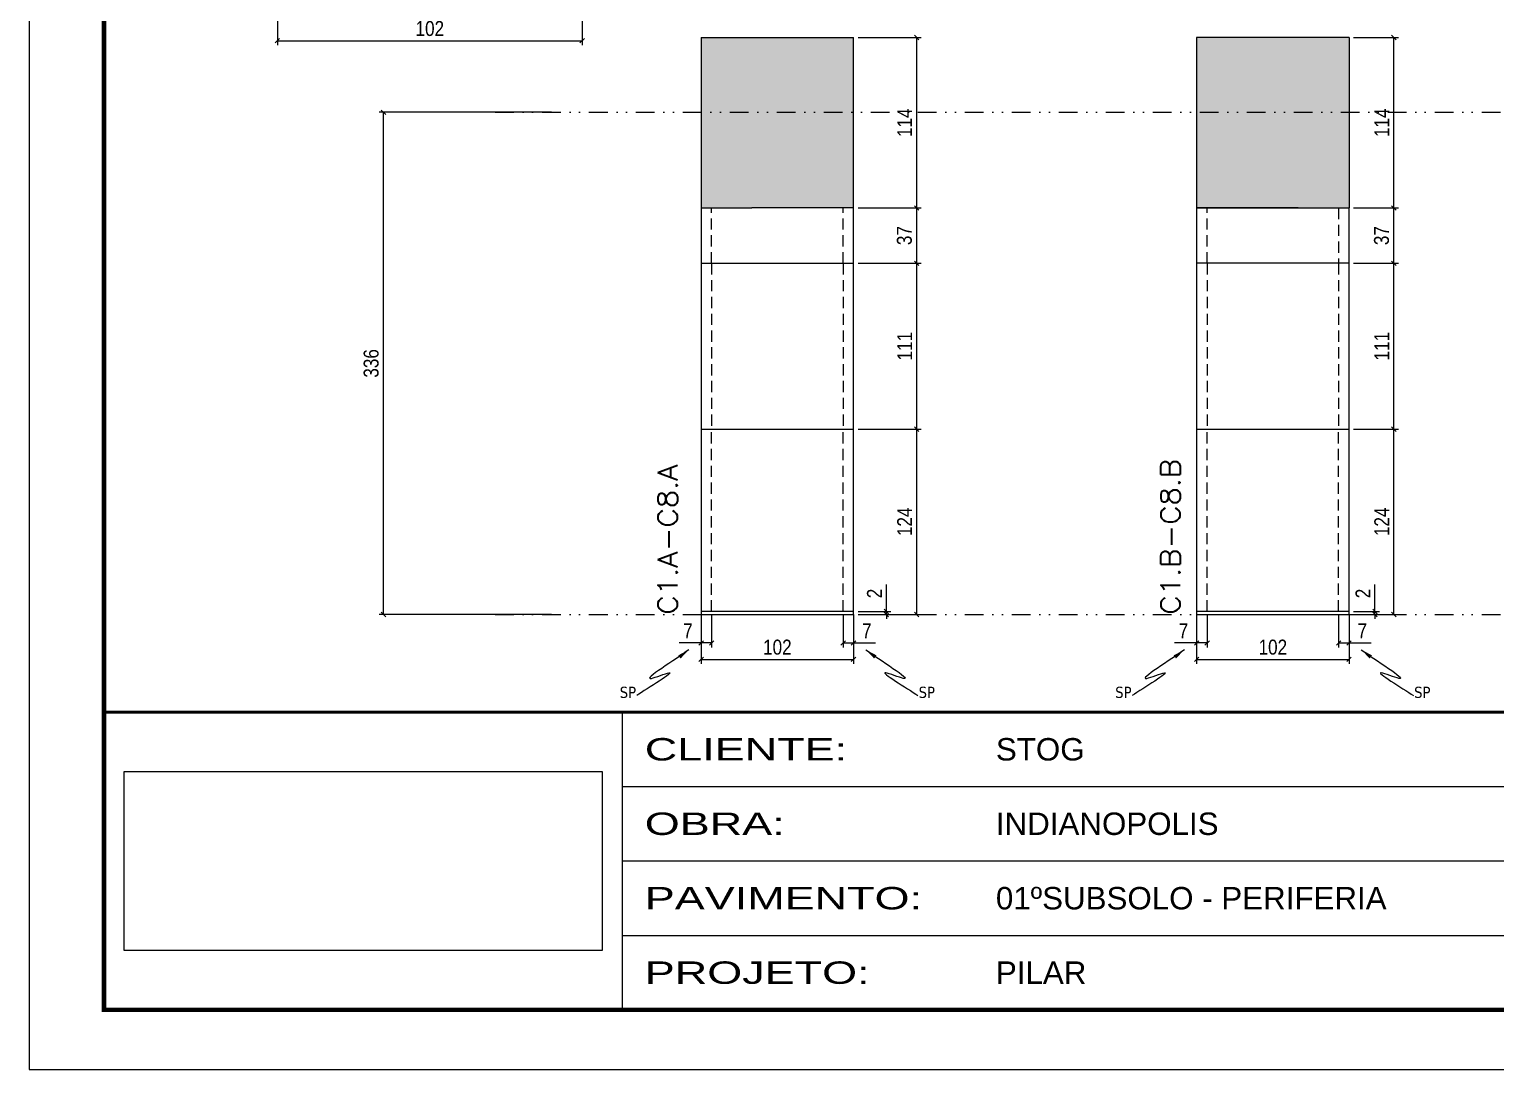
# Model space of a CAD drawing. Extents: x 71 to 6311, y -2991 to 2643.
# Drawn here: x 71 to 1053, y -2991 to -2295 of the extents above; entities that cross this region are included whole.
import ezdxf
from ezdxf.enums import TextEntityAlignment as Align

# ---------------------------------------------------------------- set-up
doc = ezdxf.new("R2010")
doc.units = 0
for name, pattern in [('CONTINUO', [0]), ('DIVIDE2', [0.625, 0.25, -0.125, 0, -0.125, 0, -0.125]), ('HIDDEN', [0.375, 0.25, -0.125])]:
    doc.linetypes.add(name, pattern=pattern)
for name, color, linetype in [('00 - FELIPE', 2, 'Continuous'), ('COTA', 241, 'Continuous'), ('Nível', 160, 'Continuous'), ('Painéis', 200, 'Continuous'), ('SARR_2.2x7', 40, 'Continuous'), ('TEXTO', 3, 'Continuous')]:
    doc.layers.add(name, color=color, linetype=linetype)
doc.layers.add('Folhas', color=255, linetype='Continuous', lineweight=9)
doc.layers.add('Texto Seção', color=7, linetype='Continuous', lineweight=15)
doc.styles.add('ARIAL', font='arial.ttf')
doc.styles.add('COTA TECNICA', font='techl___.ttf', dxfattribs={"height": 10})
doc.styles.add('COTA TECNICA 2X', font='techl___.ttf', dxfattribs={"height": 10})
doc.styles.add('REGUA-120', font='ROMANS.shx', dxfattribs={"height": 15})
doc.styles.get("Standard").update_dxf_attribs({"font": 'arial.ttf'})
doc.styles.add('Tecnologia', font='')
doc.styles.get('Tecnologia').set_extended_font_data('Forgotten Futurist')
doc.dimstyles.new('PAINEL', dxfattribs={"dimtxt": 10, "dimasz": 3, "dimexe": 3, "dimexo": 3, "dimgap": 3, "dimtad": 1, "dimdec": 1, "dimzin": 12, "dimdsep": 46, "dimtxsty": 'COTA TECNICA', "dimblk1": 'OBLIQUE', "dimblk2": 'OBLIQUE', "dimsah": 1, "dimcen": 0.9, "dimclrd": 4, "dimclre": 4, "dimclrt": 240, "dimadec": 1, "dimazin": 3, "dimtfac": 1, "dimtdec": 1, "dimtmove": 0, "dimatfit": 3, "dimfxl": 1, "dimtolj": 1, "dimtzin": 12, "dimarcsym": 0})
doc.dimstyles.new('PAINEL-NOVA', dxfattribs={"dimtxt": 10, "dimasz": 3, "dimexe": 3, "dimexo": 3, "dimgap": 3, "dimtad": 1, "dimdec": 1, "dimzin": 12, "dimdsep": 46, "dimtxsty": 'COTA TECNICA', "dimblk1": 'OBLIQUE', "dimblk2": 'OBLIQUE', "dimsah": 1, "dimcen": 0.9, "dimclrd": 4, "dimclre": 4, "dimclrt": 240, "dimadec": 1, "dimazin": 3, "dimtfac": 1, "dimtdec": 1, "dimtix": 1, "dimtmove": 0, "dimatfit": 3, "dimfxl": 1, "dimtolj": 1, "dimtzin": 12, "dimarcsym": 0})
doc.dimstyles.new('SECAO PILAR', dxfattribs={"dimtxt": 10, "dimasz": 3, "dimexe": 3, "dimexo": 3, "dimgap": 3, "dimtad": 1, "dimdec": 1, "dimlfac": 0.5, "dimzin": 12, "dimdsep": 46, "dimtxsty": 'COTA TECNICA 2X', "dimblk1": 'OBLIQUE', "dimblk2": 'OBLIQUE', "dimsah": 1, "dimcen": 0.9, "dimclrd": 256, "dimclre": 256, "dimclrt": 256, "dimadec": 1, "dimazin": 3, "dimtfac": 1, "dimtdec": 1, "dimtmove": 0, "dimatfit": 3, "dimfxl": 1, "dimtolj": 1, "dimtzin": 12, "dimarcsym": 0})
doc.dimstyles.get("Standard").update_dxf_attribs({"dimtxt": 0.18, "dimasz": 0.18, "dimexe": 0.18, "dimexo": 0.0625, "dimgap": 0.09, "dimtad": 0, "dimtih": 1, "dimtoh": 1, "dimdec": 4, "dimzin": 0, "dimdsep": 46, "dimtxsty": 'Standard', "dimcen": 0.09, "dimadec": 0, "dimazin": 0, "dimtfac": 1, "dimtdec": 4, "dimtofl": 0, "dimtmove": 0, "dimatfit": 3, "dimfxl": 1, "dimtolj": 1, "dimtzin": 0, "dimarcsym": 0})
picture_1 = doc.add_image_def('image1.jpg', size_in_pixel=(1600, 599))

# ---------------------------------------------------------------- blocks, each defined once
blk = doc.blocks.new('9999999999')
at = {"color": 30, "linetype": 'CONTINUO'}
for p, q in [((396.92, 40), (396.92, 239.24)), ((396.92, 189.43), (1455.46, 189.43)), ((396.92, 139.62), (1455.46, 139.62)), ((396.92, 89.81), (1330.41, 89.81))]:
    blk.add_line(p, q, dxfattribs=at)
at = {"color": 30, "linetype": 'CONTINUO', "const_width": 2}
blk.add_lwpolyline([(1455.46, 97.01), (1455.46, 239.24), (50, 239.24), (50, 40), (1396.18, 40)], dxfattribs=at)
at = {"layer": 'Folhas'}
blk.add_lwpolyline([(0, 0), (1485, 0), (1485, 1050), (0, 1050)], close=True, dxfattribs=at)
at = {"layer": 'Folhas', "color": 30, "const_width": 3}
blk.add_lwpolyline([(1396.18, 1010), (50, 1010), (50, 40), (1396.18, 40)], dxfattribs=at)
at = {"layer": 'TEXTO', "color": 7, "style": 'Tecnologia', "width": 1.5}
for s, p in [('CLIENTE:', (411.92, 214.34)), ('OBRA:', (411.92, 164.53)), ('PAVIMENTO:', (411.92, 114.72)), ('PROJETO:', (411.92, 64.91))]:
    blk.add_text(s, height=15, dxfattribs=at).set_placement(p, align=Align.MIDDLE_LEFT)
at = {"layer": 'TEXTO', "color": 7, "linetype": 'Continuous', "ltscale": 5, "style": 'ARIAL'}
for s, p in [('STOG', (646.92, 214.34)), ('INDIANOPOLIS', (646.92, 164.53)), ('01ºSUBSOLO - PERIFERIA', (646.92, 114.72)), ('PILAR', (646.92, 64.91))]:
    blk.add_text(s, height=15, dxfattribs=at).set_placement(p, align=Align.MIDDLE_LEFT)
image = blk.add_image(picture_1, insert=(63.46, 79.72), size_in_units=(320, 119.8))
image.dxf.flags = 7
blk = doc.blocks.new('_Oblique')
at = {"color": 0, "linetype": 'ByBlock', "lineweight": -2}
blk.add_line((-0.5, -0.5), (0.5, 0.5), dxfattribs=at)
blk = doc.blocks.new('*D462')
at = {"layer": 'COTA', "lineweight": -2, "transparency": 16777216}
for p, q in [((237.51, -2210.12), (237.51, -2306.11)), ((441.51, -2210.12), (441.51, -2306.11)), ((237.51, -2303.11), (441.51, -2303.11))]:
    blk.add_line(p, q, dxfattribs=at)
at = {"layer": 'Defpoints', "color": 0, "transparency": 16777216}
for p in [(237.51, -2207.12), (441.51, -2207.12), (441.51, -2303.11)]:
    blk.add_point(p, dxfattribs=at)
at = {"layer": 'COTA', "lineweight": -2, "transparency": 16777216, "xscale": 3, "yscale": 3, "zscale": 3, "rotation": 180}
blk.add_blockref('_Oblique', (237.51, -2303.11), dxfattribs=at)
at = {"layer": 'COTA', "lineweight": -2, "transparency": 16777216, "xscale": 3, "yscale": 3, "zscale": 3}
blk.add_blockref('_Oblique', (441.51, -2303.11), dxfattribs=at)
at = {"layer": 'COTA', "transparency": 16777216, "insert": (339.51, -2295), "char_height": 10, "attachment_point": 5, "style": 'COTA TECNICA 2X'}
blk.add_mtext('\\A1;102', dxfattribs=at)
blk = doc.blocks.new('*D310')
at = {"layer": 'COTA', "color": 4, "linetype": 'Continuous', "lineweight": -2, "ltscale": 30, "transparency": 16777216}
for p, q in [((421.06, -2350.98), (305.52, -2350.98)), ((308.52, -2686.98), (308.52, -2350.98)), ((421.06, -2686.98), (305.52, -2686.98))]:
    blk.add_line(p, q, dxfattribs=at)
at = {"layer": 'Defpoints', "color": 0, "linetype": 'Continuous', "ltscale": 30, "transparency": 16777216}
for p in [(308.52, -2350.98), (424.06, -2350.98), (424.06, -2686.98)]:
    blk.add_point(p, dxfattribs=at)
at = {"layer": 'COTA', "color": 4, "linetype": 'Continuous', "lineweight": -2, "ltscale": 30, "transparency": 16777216, "xscale": 3, "yscale": 3, "zscale": 3}
for p, rotation in [((308.52, -2350.98), 90), ((308.52, -2686.98), 270)]:
    blk.add_blockref('_Oblique', p, dxfattribs=dict(at, rotation=rotation))
at = {"layer": 'COTA', "color": 240, "linetype": 'Continuous', "ltscale": 30, "transparency": 16777216, "insert": (300.3, -2518.98), "char_height": 10, "attachment_point": 5, "rotation": 90, "style": 'COTA TECNICA'}
blk.add_mtext('\\A1;336', dxfattribs=at)
blk = doc.blocks.new('*D315')
at = {"layer": 'COTA', "color": 4, "linetype": 'Continuous', "lineweight": -2, "ltscale": 30, "transparency": 16777216}
for p, q in [((645.12, -2684.98), (645.12, -2666.87)), ((626.12, -2684.98), (648.12, -2684.98)), ((626.12, -2686.98), (648.12, -2686.98)), ((645.12, -2686.98), (645.12, -2684.98)), ((645.12, -2686.98), (645.12, -2689.98))]:
    blk.add_line(p, q, dxfattribs=at)
at = {"layer": 'Defpoints', "color": 0, "linetype": 'Continuous', "ltscale": 30, "transparency": 16777216}
for p in [(623.12, -2684.98), (623.12, -2686.98), (645.12, -2684.98)]:
    blk.add_point(p, dxfattribs=at)
at = {"layer": 'COTA', "color": 4, "linetype": 'Continuous', "lineweight": -2, "ltscale": 30, "transparency": 16777216, "xscale": 3, "yscale": 3, "zscale": 3}
for p, rotation in [((645.12, -2684.98), 270), ((645.12, -2686.98), 90)]:
    blk.add_blockref('_Oblique', p, dxfattribs=dict(at, rotation=rotation))
at = {"layer": 'COTA', "color": 240, "linetype": 'Continuous', "ltscale": 30, "transparency": 16777216, "insert": (637.12, -2672.92), "char_height": 10, "attachment_point": 5, "rotation": 90, "style": 'COTA TECNICA'}
blk.add_mtext('\\A1;2', dxfattribs=at)
blk = doc.blocks.new('*D316')
at = {"layer": 'COTA', "color": 4, "linetype": 'Continuous', "lineweight": -2, "ltscale": 30, "transparency": 16777216}
for p, q in [((626.12, -2451.98), (668.39, -2451.98)), ((665.39, -2562.98), (665.39, -2451.98)), ((626.12, -2562.98), (668.39, -2562.98))]:
    blk.add_line(p, q, dxfattribs=at)
at = {"layer": 'Defpoints', "color": 0, "linetype": 'Continuous', "ltscale": 30, "transparency": 16777216}
for p in [(623.12, -2451.98), (665.39, -2451.98), (623.12, -2562.98)]:
    blk.add_point(p, dxfattribs=at)
at = {"layer": 'COTA', "color": 4, "linetype": 'Continuous', "lineweight": -2, "ltscale": 30, "transparency": 16777216, "xscale": 3, "yscale": 3, "zscale": 3}
for p, rotation in [((665.39, -2451.98), 90), ((665.39, -2562.98), 270)]:
    blk.add_blockref('_Oblique', p, dxfattribs=dict(at, rotation=rotation))
at = {"layer": 'COTA', "color": 240, "linetype": 'Continuous', "ltscale": 30, "transparency": 16777216, "insert": (657.33, -2507.48), "char_height": 10, "attachment_point": 5, "rotation": 90, "style": 'COTA TECNICA'}
blk.add_mtext('\\A1;111', dxfattribs=at)
blk = doc.blocks.new('*D317')
at = {"layer": 'COTA', "color": 4, "linetype": 'Continuous', "lineweight": -2, "ltscale": 30, "transparency": 16777216}
for p, q in [((626.12, -2414.98), (668.39, -2414.98)), ((665.39, -2451.98), (665.39, -2414.98)), ((626.12, -2451.98), (668.39, -2451.98))]:
    blk.add_line(p, q, dxfattribs=at)
at = {"layer": 'Defpoints', "color": 0, "linetype": 'Continuous', "ltscale": 30, "transparency": 16777216}
for p in [(623.12, -2414.98), (665.39, -2414.98), (623.12, -2451.98)]:
    blk.add_point(p, dxfattribs=at)
at = {"layer": 'COTA', "color": 4, "linetype": 'Continuous', "lineweight": -2, "ltscale": 30, "transparency": 16777216, "xscale": 3, "yscale": 3, "zscale": 3}
for p, rotation in [((665.39, -2414.98), 90), ((665.39, -2451.98), 270)]:
    blk.add_blockref('_Oblique', p, dxfattribs=dict(at, rotation=rotation))
at = {"layer": 'COTA', "color": 240, "linetype": 'Continuous', "ltscale": 30, "transparency": 16777216, "insert": (657.17, -2433.48), "char_height": 10, "attachment_point": 5, "rotation": 90, "style": 'COTA TECNICA'}
blk.add_mtext('\\A1;37', dxfattribs=at)
blk = doc.blocks.new('*D318')
at = {"layer": 'COTA', "color": 4, "linetype": 'Continuous', "lineweight": -2, "ltscale": 30, "transparency": 16777216}
for p, q in [((626.12, -2300.98), (668.39, -2300.98)), ((665.39, -2414.98), (665.39, -2300.98)), ((626.12, -2414.98), (668.39, -2414.98))]:
    blk.add_line(p, q, dxfattribs=at)
at = {"layer": 'Defpoints', "color": 0, "linetype": 'Continuous', "ltscale": 30, "transparency": 16777216}
for p in [(623.12, -2300.98), (665.39, -2300.98), (623.12, -2414.98)]:
    blk.add_point(p, dxfattribs=at)
at = {"layer": 'COTA', "color": 4, "linetype": 'Continuous', "lineweight": -2, "ltscale": 30, "transparency": 16777216, "xscale": 3, "yscale": 3, "zscale": 3}
for p, rotation in [((665.39, -2300.98), 90), ((665.39, -2414.98), 270)]:
    blk.add_blockref('_Oblique', p, dxfattribs=dict(at, rotation=rotation))
at = {"layer": 'COTA', "color": 240, "linetype": 'Continuous', "ltscale": 30, "transparency": 16777216, "insert": (657.32, -2357.98), "char_height": 10, "attachment_point": 5, "rotation": 90, "style": 'COTA TECNICA'}
blk.add_mtext('\\A1;114', dxfattribs=at)
blk = doc.blocks.new('*D319')
at = {"layer": 'COTA', "color": 4, "linetype": 'Continuous', "lineweight": -2, "ltscale": 30, "transparency": 16777216}
for p, q in [((626.12, -2562.98), (668.39, -2562.98)), ((665.39, -2686.98), (665.39, -2562.98)), ((626.12, -2686.98), (668.39, -2686.98))]:
    blk.add_line(p, q, dxfattribs=at)
at = {"layer": 'Defpoints', "color": 0, "linetype": 'Continuous', "ltscale": 30, "transparency": 16777216}
for p in [(623.12, -2562.98), (665.39, -2562.98), (623.12, -2686.98)]:
    blk.add_point(p, dxfattribs=at)
at = {"layer": 'COTA', "color": 4, "linetype": 'Continuous', "lineweight": -2, "ltscale": 30, "transparency": 16777216, "xscale": 3, "yscale": 3, "zscale": 3}
for p, rotation in [((665.39, -2562.98), 90), ((665.39, -2686.98), 270)]:
    blk.add_blockref('_Oblique', p, dxfattribs=dict(at, rotation=rotation))
at = {"layer": 'COTA', "color": 240, "linetype": 'Continuous', "ltscale": 30, "transparency": 16777216, "insert": (657.32, -2624.98), "char_height": 10, "attachment_point": 5, "rotation": 90, "style": 'COTA TECNICA'}
blk.add_mtext('\\A1;124', dxfattribs=at)
blk = doc.blocks.new('*D320')
at = {"layer": 'COTA', "color": 4, "linetype": 'Continuous', "lineweight": -2, "ltscale": 30, "transparency": 16777216}
for p, q in [((521.12, -2689.98), (521.12, -2719.98)), ((623.12, -2689.98), (623.12, -2719.98)), ((521.12, -2716.98), (623.12, -2716.98))]:
    blk.add_line(p, q, dxfattribs=at)
at = {"layer": 'Defpoints', "color": 0, "linetype": 'Continuous', "ltscale": 30, "transparency": 16777216}
for p in [(521.12, -2686.98), (623.12, -2686.98), (623.12, -2716.98)]:
    blk.add_point(p, dxfattribs=at)
at = {"layer": 'COTA', "color": 4, "linetype": 'Continuous', "lineweight": -2, "ltscale": 30, "transparency": 16777216, "xscale": 3, "yscale": 3, "zscale": 3, "rotation": 180}
blk.add_blockref('_Oblique', (521.12, -2716.98), dxfattribs=at)
at = {"layer": 'COTA', "color": 4, "linetype": 'Continuous', "lineweight": -2, "ltscale": 30, "transparency": 16777216, "xscale": 3, "yscale": 3, "zscale": 3}
blk.add_blockref('_Oblique', (623.12, -2716.98), dxfattribs=at)
at = {"layer": 'COTA', "color": 240, "linetype": 'Continuous', "ltscale": 30, "transparency": 16777216, "insert": (572.12, -2708.88), "char_height": 10, "attachment_point": 5, "style": 'COTA TECNICA'}
blk.add_mtext('\\A1;102', dxfattribs=at)
blk = doc.blocks.new('*D149')
at = {"layer": 'COTA', "color": 4, "linetype": 'ByBlock', "lineweight": -2, "transparency": 16777216}
for p, q in [((4967.62, 7361.82), (4967.62, 7339.8)), ((4974.62, 7361.82), (4974.62, 7339.8)), ((4967.62, 7342.8), (4952.89, 7342.8)), ((4974.62, 7342.8), (4967.62, 7342.8))]:
    blk.add_line(p, q, dxfattribs=at)
at = {"layer": 'Defpoints', "color": 0, "linetype": 'ByBlock', "transparency": 16777216}
for p in [(4967.62, 7364.82), (4974.62, 7364.82), (4967.62, 7342.8)]:
    blk.add_point(p, dxfattribs=at)
at = {"layer": 'COTA', "color": 4, "linetype": 'ByBlock', "lineweight": -2, "transparency": 16777216, "xscale": 3, "yscale": 3, "zscale": 3, "rotation": 180}
blk.add_blockref('_Oblique', (4967.62, 7342.8), dxfattribs=at)
at = {"layer": 'COTA', "color": 4, "linetype": 'ByBlock', "lineweight": -2, "transparency": 16777216, "xscale": 3, "yscale": 3, "zscale": 3}
blk.add_blockref('_Oblique', (4974.62, 7342.8), dxfattribs=at)
at = {"layer": 'COTA', "color": 240, "linetype": 'ByBlock', "transparency": 16777216, "insert": (4958.75, 7350.87), "char_height": 10, "attachment_point": 5, "style": 'COTA TECNICA'}
blk.add_mtext('\\A1;7', dxfattribs=at)
blk = doc.blocks.new('*D151')
at = {"layer": 'COTA', "color": 4, "linetype": 'ByBlock', "lineweight": -2, "transparency": 16777216}
for p, q in [((131596.05, 29930.75), (131596.05, 29908.67)), ((131603.05, 29930.68), (131603.05, 29908.67)), ((131596.05, 29911.67), (131603.05, 29911.67)), ((131603.05, 29911.67), (131617.78, 29911.67))]:
    blk.add_line(p, q, dxfattribs=at)
at = {"layer": 'Defpoints', "color": 0, "linetype": 'ByBlock', "transparency": 16777216}
for p in [(131596.05, 29933.75), (131603.05, 29933.68), (131603.05, 29911.67)]:
    blk.add_point(p, dxfattribs=at)
at = {"layer": 'COTA', "color": 4, "linetype": 'ByBlock', "lineweight": -2, "transparency": 16777216, "xscale": 3, "yscale": 3, "zscale": 3, "rotation": 180}
blk.add_blockref('_Oblique', (131596.05, 29911.67), dxfattribs=at)
at = {"layer": 'COTA', "color": 4, "linetype": 'ByBlock', "lineweight": -2, "transparency": 16777216, "xscale": 3, "yscale": 3, "zscale": 3}
blk.add_blockref('_Oblique', (131603.05, 29911.67), dxfattribs=at)
at = {"layer": 'COTA', "color": 240, "linetype": 'ByBlock', "transparency": 16777216, "insert": (131611.91, 29919.74), "char_height": 10, "attachment_point": 5, "style": 'COTA TECNICA'}
blk.add_mtext('\\A1;7', dxfattribs=at)
blk = doc.blocks.new('*D321')
at = {"layer": 'COTA', "color": 4, "linetype": 'Continuous', "lineweight": -2, "ltscale": 30, "transparency": 16777216}
for p, q in [((972.07, -2684.98), (972.07, -2666.87)), ((957.75, -2684.98), (975.07, -2684.98)), ((957.75, -2686.98), (975.07, -2686.98)), ((972.07, -2686.98), (972.07, -2684.98)), ((972.07, -2686.98), (972.07, -2689.98))]:
    blk.add_line(p, q, dxfattribs=at)
at = {"layer": 'Defpoints', "color": 0, "linetype": 'Continuous', "ltscale": 30, "transparency": 16777216}
for p in [(954.75, -2684.98), (954.75, -2686.98), (972.07, -2684.98)]:
    blk.add_point(p, dxfattribs=at)
at = {"layer": 'COTA', "color": 4, "linetype": 'Continuous', "lineweight": -2, "ltscale": 30, "transparency": 16777216, "xscale": 3, "yscale": 3, "zscale": 3}
for p, rotation in [((972.07, -2684.98), 270), ((972.07, -2686.98), 90)]:
    blk.add_blockref('_Oblique', p, dxfattribs=dict(at, rotation=rotation))
at = {"layer": 'COTA', "color": 240, "linetype": 'Continuous', "ltscale": 30, "transparency": 16777216, "insert": (964.07, -2672.92), "char_height": 10, "attachment_point": 5, "rotation": 90, "style": 'COTA TECNICA'}
blk.add_mtext('\\A1;2', dxfattribs=at)
blk = doc.blocks.new('*D322')
at = {"layer": 'COTA', "color": 4, "linetype": 'Continuous', "lineweight": -2, "ltscale": 30, "transparency": 16777216}
for p, q in [((957.75, -2451.98), (987.75, -2451.98)), ((984.75, -2562.98), (984.75, -2451.98)), ((957.75, -2562.98), (987.75, -2562.98))]:
    blk.add_line(p, q, dxfattribs=at)
at = {"layer": 'Defpoints', "color": 0, "linetype": 'Continuous', "ltscale": 30, "transparency": 16777216}
for p in [(954.75, -2451.98), (984.75, -2451.98), (954.75, -2562.98)]:
    blk.add_point(p, dxfattribs=at)
at = {"layer": 'COTA', "color": 4, "linetype": 'Continuous', "lineweight": -2, "ltscale": 30, "transparency": 16777216, "xscale": 3, "yscale": 3, "zscale": 3}
for p, rotation in [((984.75, -2451.98), 90), ((984.75, -2562.98), 270)]:
    blk.add_blockref('_Oblique', p, dxfattribs=dict(at, rotation=rotation))
at = {"layer": 'COTA', "color": 240, "linetype": 'Continuous', "ltscale": 30, "transparency": 16777216, "insert": (976.69, -2507.48), "char_height": 10, "attachment_point": 5, "rotation": 90, "style": 'COTA TECNICA'}
blk.add_mtext('\\A1;111', dxfattribs=at)
blk = doc.blocks.new('*D323')
at = {"layer": 'COTA', "color": 4, "linetype": 'Continuous', "lineweight": -2, "ltscale": 30, "transparency": 16777216}
for p, q in [((957.75, -2300.98), (987.75, -2300.98)), ((984.75, -2414.98), (984.75, -2300.98)), ((957.75, -2414.98), (987.75, -2414.98))]:
    blk.add_line(p, q, dxfattribs=at)
at = {"layer": 'Defpoints', "color": 0, "linetype": 'Continuous', "ltscale": 30, "transparency": 16777216}
for p in [(954.75, -2300.98), (984.75, -2300.98), (954.75, -2414.98)]:
    blk.add_point(p, dxfattribs=at)
at = {"layer": 'COTA', "color": 4, "linetype": 'Continuous', "lineweight": -2, "ltscale": 30, "transparency": 16777216, "xscale": 3, "yscale": 3, "zscale": 3}
for p, rotation in [((984.75, -2300.98), 90), ((984.75, -2414.98), 270)]:
    blk.add_blockref('_Oblique', p, dxfattribs=dict(at, rotation=rotation))
at = {"layer": 'COTA', "color": 240, "linetype": 'Continuous', "ltscale": 30, "transparency": 16777216, "insert": (976.68, -2357.98), "char_height": 10, "attachment_point": 5, "rotation": 90, "style": 'COTA TECNICA'}
blk.add_mtext('\\A1;114', dxfattribs=at)
blk = doc.blocks.new('*D324')
at = {"layer": 'COTA', "color": 4, "linetype": 'Continuous', "lineweight": -2, "ltscale": 30, "transparency": 16777216}
for p, q in [((957.75, -2562.98), (987.75, -2562.98)), ((984.75, -2686.98), (984.75, -2562.98)), ((957.75, -2686.98), (987.75, -2686.98))]:
    blk.add_line(p, q, dxfattribs=at)
at = {"layer": 'Defpoints', "color": 0, "linetype": 'Continuous', "ltscale": 30, "transparency": 16777216}
for p in [(954.75, -2562.98), (984.75, -2562.98), (954.75, -2686.98)]:
    blk.add_point(p, dxfattribs=at)
at = {"layer": 'COTA', "color": 4, "linetype": 'Continuous', "lineweight": -2, "ltscale": 30, "transparency": 16777216, "xscale": 3, "yscale": 3, "zscale": 3}
for p, rotation in [((984.75, -2562.98), 90), ((984.75, -2686.98), 270)]:
    blk.add_blockref('_Oblique', p, dxfattribs=dict(at, rotation=rotation))
at = {"layer": 'COTA', "color": 240, "linetype": 'Continuous', "ltscale": 30, "transparency": 16777216, "insert": (976.68, -2624.98), "char_height": 10, "attachment_point": 5, "rotation": 90, "style": 'COTA TECNICA'}
blk.add_mtext('\\A1;124', dxfattribs=at)
blk = doc.blocks.new('*D325')
at = {"layer": 'COTA', "color": 4, "linetype": 'Continuous', "lineweight": -2, "ltscale": 30, "transparency": 16777216}
for p, q in [((852.75, -2689.98), (852.75, -2719.98)), ((954.75, -2689.98), (954.75, -2719.98)), ((852.75, -2716.98), (954.75, -2716.98))]:
    blk.add_line(p, q, dxfattribs=at)
at = {"layer": 'Defpoints', "color": 0, "linetype": 'Continuous', "ltscale": 30, "transparency": 16777216}
for p in [(852.75, -2686.98), (954.75, -2686.98), (954.75, -2716.98)]:
    blk.add_point(p, dxfattribs=at)
at = {"layer": 'COTA', "color": 4, "linetype": 'Continuous', "lineweight": -2, "ltscale": 30, "transparency": 16777216, "xscale": 3, "yscale": 3, "zscale": 3, "rotation": 180}
blk.add_blockref('_Oblique', (852.75, -2716.98), dxfattribs=at)
at = {"layer": 'COTA', "color": 4, "linetype": 'Continuous', "lineweight": -2, "ltscale": 30, "transparency": 16777216, "xscale": 3, "yscale": 3, "zscale": 3}
blk.add_blockref('_Oblique', (954.75, -2716.98), dxfattribs=at)
at = {"layer": 'COTA', "color": 240, "linetype": 'Continuous', "ltscale": 30, "transparency": 16777216, "insert": (903.75, -2708.88), "char_height": 10, "attachment_point": 5, "style": 'COTA TECNICA'}
blk.add_mtext('\\A1;102', dxfattribs=at)
blk = doc.blocks.new('*D458')
at = {"layer": '00 - FELIPE', "color": 4, "lineweight": -2, "transparency": 16777216}
for p, q in [((957.75, -2414.98), (987.75, -2414.98)), ((984.75, -2451.98), (984.75, -2414.98)), ((957.75, -2451.98), (987.75, -2451.98))]:
    blk.add_line(p, q, dxfattribs=at)
at = {"layer": 'Defpoints', "color": 0, "transparency": 16777216}
for p in [(954.75, -2414.98), (984.75, -2414.98), (954.75, -2451.98)]:
    blk.add_point(p, dxfattribs=at)
at = {"layer": '00 - FELIPE', "color": 4, "lineweight": -2, "transparency": 16777216, "xscale": 3, "yscale": 3, "zscale": 3}
for p, rotation in [((984.75, -2414.98), 90), ((984.75, -2451.98), 270)]:
    blk.add_blockref('_Oblique', p, dxfattribs=dict(at, rotation=rotation))
at = {"layer": '00 - FELIPE', "color": 240, "transparency": 16777216, "insert": (976.53, -2433.48), "char_height": 10, "attachment_point": 5, "rotation": 90, "style": 'COTA TECNICA'}
blk.add_mtext('\\A1;37', dxfattribs=at)
blk = doc.blocks.new('SLIPTEE')
at = {"layer": 'TEXTO', "color": 0, "insert": (-49.02, -55.13), "char_height": 7.5, "attachment_point": 5}
blk.add_mtext('\\fTahoma|b0|i0|c0|p34;\\C4;SP', dxfattribs=at)
at = {"layer": 'COTA', "linetype": 'ByBlock'}
dim = blk.add_linear_dim(base=(0, -22.02), p1=(7, 0), p2=(0, 0), dimstyle='PAINEL-NOVA', override={"dimarcsym": 1}, dxfattribs=at)
dim.commit()
dim.dimension.update_dxf_attribs({"geometry": '*D149', "text_midpoint": (-8.87, -13.94), "insert": (-4967.62, -7364.82)})
at = {"layer": 'COTA', "path_type": 1}
blk.add_leader([(-8.21, -26.55), (-33.31, -45.71), (-21.61, -42.03), (-43.08, -57.3)], dimstyle='Standard', override={"dimasz": 8}, dxfattribs=at)
blk = doc.blocks.new('sliptD')
at = {"layer": 'TEXTO', "color": 0, "insert": (49.02, -55.13), "char_height": 7.5, "attachment_point": 5}
blk.add_mtext('\\fTahoma|b0|i0|c0|p34;\\C4;SP', dxfattribs=at)
at = {"layer": 'COTA', "linetype": 'ByBlock'}
dim = blk.add_linear_dim(base=(0, -22.02), p1=(-7, 0.07), p2=(0, 0), dimstyle='PAINEL-NOVA', override={"dimarcsym": 1}, dxfattribs=at)
dim.commit()
dim.dimension.update_dxf_attribs({"geometry": '*D151', "text_midpoint": (8.87, -13.94), "insert": (-131603.05, -29933.68)})
at = {"layer": 'COTA', "path_type": 1}
blk.add_leader([(8.21, -26.55), (33.31, -45.71), (21.61, -42.03), (43.08, -57.3)], dimstyle='Standard', override={"dimasz": 8}, dxfattribs=at)
blk = doc.blocks.new('SLIPTDD')
at = {"layer": 'COTA', "linetype": 'ByBlock'}
blk.add_blockref('sliptD', (0, 0), dxfattribs=at)

msp = doc.modelspace()

# ---------------------------------------------------------------- hatches: boundary and pattern name
at = {"layer": 'COTA', "linetype": 'Continuous', "ltscale": 30}
h = msp.add_hatch(dxfattribs=at)
h.set_pattern_fill('AR-CONC', color=256, scale=0.05, angle=1)
h.set_pattern_definition([(51, (-5010.0246, -15928.4774), (9.121755, -0.637855), [0.9525, -10.4775]), (356, (-5010.025, -15928.477), (-1.928623, 9.520633), [0.762, -8.382029]), (101.451445, (-5009.264, -15928.531), (7.193132, 8.882778), [0.8095004, -8.904512]), (47.1842, (-5010.069, -15925.938), (13.588575, -1.865247), [1.42875, -15.71625]), (97.63556, (-5008.937, -15926.093), (11.65249, 12.576586), [1.214251, -13.35678]), (352.18415, (-5010.069, -15925.938), (11.65249, 12.576586), [1.142998, -12.572987]), (22, (-5008.788, -15926.5505), (7.6688037, -4.9801793), [0.9525, -10.4775]), (327, (-5008.788, -15926.551), (2.9289046, 9.2619254), [0.762, -8.382]), (72.451445, (-5008.149, -15926.966), (10.5977083, 4.281746), [0.8095004, -8.904497]), (38.5, (-5010.0246, -15928.4774), (0.0806222, 4.2298032), [0, -8.2804, 0, -8.509, 0, -8.41375]), (8.5, (-5010.0246, -15928.4774), (3.2530547, 5.066574), [0, -4.8514, 0, -8.0899, 0, -3.20675]), (328.5, (-5012.8562, -15928.527), (6.7834962, -0.1680745), [0, -3.175, 0, -9.906, 0, -13.1445]), (318.5, (-5014.126, -15928.549), (7.3831434, 1.4003915), [0, -4.1275, 0, -6.5786, 0, -9.3345])])
h.paths.add_polyline_path([(623.125, -2300.978), (521.125, -2300.978), (521.125, -2414.978), (555.125, -2414.978), (623.125, -2414.978)])
h.paths.add_polyline_path([(954.752, -2300.978), (852.752, -2300.978), (852.752, -2414.978), (920.752, -2414.978), (954.752, -2414.978)])

# ---------------------------------------------------------------- linework, layer by layer
for p, q in [((521.125, -2300.978), (521.125, -2414.978)), ((521.125, -2300.978), (623.125, -2300.978)), ((954.752, -2300.978), (954.752, -2414.978))]:
    msp.add_line(p, q, dxfattribs=at)
for points in [[(623.125, -2414.978), (623.125, -2414.978), (623.125, -2300.978)], [(954.752, -2300.978), (852.752, -2300.978), (852.752, -2414.978), (920.752, -2414.978)]]:
    msp.add_lwpolyline(points, dxfattribs=at)
at = {"layer": 'Nível', "color": 4, "linetype": 'DIVIDE2', "ltscale": 50}
for p, q in [((383.155, -2350.978), (1526.927, -2350.978)), ((383.155, -2686.978), (1526.927, -2686.978))]:
    msp.add_line(p, q, dxfattribs=at)
at = {"layer": 'Painéis', "linetype": 'Continuous', "ltscale": 30}
for p, q in [((521.125, -2414.978), (521.125, -2686.978)), ((852.752, -2414.978), (852.752, -2686.978))]:
    msp.add_line(p, q, dxfattribs=at)
for points in [[(521.125, -2414.978), (555.125, -2414.978)], [(521.125, -2414.978), (555.125, -2414.978)], [(623.125, -2414.978), (555.125, -2414.978)], [(623.125, -2686.978), (623.125, -2414.978)], [(920.752, -2414.978), (852.752, -2414.978)], [(920.752, -2414.978), (954.752, -2414.978)], [(920.752, -2414.978), (954.752, -2414.978)], [(954.752, -2686.978), (954.752, -2414.978)], [(521.125, -2451.978), (623.125, -2451.978)], [(954.752, -2451.978), (852.752, -2451.978)], [(521.125, -2562.978), (623.125, -2562.978)], [(852.752, -2562.978), (954.752, -2562.978)], [(623.125, -2684.978), (521.125, -2684.978)], [(521.125, -2686.978), (623.125, -2686.978)], [(954.752, -2684.978), (852.752, -2684.978)], [(852.752, -2686.978), (954.752, -2686.978)]]:
    msp.add_lwpolyline(points, dxfattribs=at)
at = {"layer": 'SARR_2.2x7', "linetype": 'HIDDEN', "ltscale": 30}
for p, q in [((528.125, -2451.978), (528.125, -2414.978)), ((616.125, -2451.978), (616.125, -2414.978)), ((859.752, -2451.978), (859.752, -2414.978)), ((947.752, -2414.978), (947.752, -2451.978)), ((528.125, -2451.978), (528.125, -2562.978)), ((616.125, -2451.978), (616.125, -2562.978)), ((859.752, -2451.978), (859.752, -2562.978)), ((947.752, -2451.978), (947.752, -2562.978)), ((528.125, -2684.978), (528.125, -2562.978)), ((616.125, -2684.978), (616.125, -2562.978)), ((859.752, -2684.978), (859.752, -2562.978)), ((947.752, -2684.978), (947.752, -2562.978))]:
    msp.add_line(p, q, dxfattribs=at)

# ---------------------------------------------------------------- block references
at = {"layer": 'COTA', "linetype": 'Continuous', "ltscale": 30}
for name, p in [('SLIPTEE', (521.125, -2683.978)), ('SLIPTDD', (623.125, -2683.978)), ('SLIPTEE', (852.752, -2683.978)), ('SLIPTDD', (954.752, -2683.978))]:
    msp.add_blockref(name, p, dxfattribs=at)
at = {"layer": 'Folhas'}
msp.add_blockref('9999999999', (71.471, -2991.496), dxfattribs=at)

# ---------------------------------------------------------------- texts
at = {"layer": 'Texto Seção', "style": 'REGUA-120', "width": 1.1}
for s, p in [('C1.A-C8.A', (505.204, -2686.978)), ('C1.B-C8.B', (841.676, -2686.978))]:
    msp.add_text(s, height=13, rotation=90, dxfattribs=at).set_placement(p)

# ---------------------------------------------------------------- dimensions: what is measured, and where the dimension line sits
at = {"layer": '00 - FELIPE'}
dim = msp.add_linear_dim(base=(984.752, -2414.978), p1=(954.752, -2451.978), p2=(954.752, -2414.978), angle=90, dimstyle='PAINEL', dxfattribs=at)
dim.commit()
dim.dimension.update_dxf_attribs({"geometry": '*D458', "text_midpoint": (976.533, -2433.478)})
at = {"layer": 'COTA'}
dim = msp.add_linear_dim(base=(441.512, -2303.106), p1=(237.512, -2207.121), p2=(441.512, -2207.121), dimstyle='SECAO PILAR', override={"dimtmove": 1}, dxfattribs=at)
dim.commit()
dim.dimension.update_dxf_attribs({"geometry": '*D462', "text_midpoint": (339.512, -2295.004)})
at = {"layer": 'COTA', "linetype": 'Continuous', "ltscale": 30}
for base, p1, p2, picture, middle in [((665.391, -2300.978), (623.125, -2414.978), (623.125, -2300.978), '*D318', (657.318, -2357.978)), ((984.752, -2300.978), (954.752, -2414.978), (954.752, -2300.978), '*D323', (976.679, -2357.978)), ((308.521, -2350.978), (424.058, -2686.978), (424.058, -2350.978), '*D310', (300.302, -2518.978)), ((665.391, -2414.978), (623.125, -2451.978), (623.125, -2414.978), '*D317', (657.172, -2433.478)), ((665.391, -2451.978), (623.125, -2562.978), (623.125, -2451.978), '*D316', (657.332, -2507.478)), ((984.752, -2451.978), (954.752, -2562.978), (954.752, -2451.978), '*D322', (976.694, -2507.478)), ((665.391, -2562.978), (623.125, -2686.978), (623.125, -2562.978), '*D319', (657.318, -2624.978)), ((984.752, -2562.978), (954.752, -2686.978), (954.752, -2562.978), '*D324', (976.679, -2624.978))]:
    dim = msp.add_linear_dim(base=base, p1=p1, p2=p2, angle=90, dimstyle='PAINEL-NOVA', dxfattribs=at)
    dim.commit()
    dim.dimension.update_dxf_attribs({"geometry": picture, "text_midpoint": middle})
for base, p1, p2, picture, middle in [((645.125, -2684.978), (623.125, -2686.978), (623.125, -2684.978), '*D315', (645.125, -2672.923)), ((972.07, -2684.978), (954.752, -2686.978), (954.752, -2684.978), '*D321', (972.07, -2672.923))]:
    dim = msp.add_linear_dim(base=base, p1=p1, p2=p2, angle=90, dimstyle='PAINEL-NOVA', dxfattribs=at)
    dim.commit()
    dim.dimension.update_dxf_attribs({"geometry": picture, "text_midpoint": middle, "dimtype": 160})
for base, p1, p2, picture, middle in [((623.125, -2716.978), (521.125, -2686.978), (623.125, -2686.978), '*D320', (572.125, -2708.876)), ((954.752, -2716.978), (852.752, -2686.978), (954.752, -2686.978), '*D325', (903.752, -2708.876))]:
    dim = msp.add_linear_dim(base=base, p1=p1, p2=p2, dimstyle='PAINEL-NOVA', dxfattribs=at)
    dim.commit()
    dim.dimension.update_dxf_attribs({"geometry": picture, "text_midpoint": middle})

doc.saveas('drawing.dxf')
